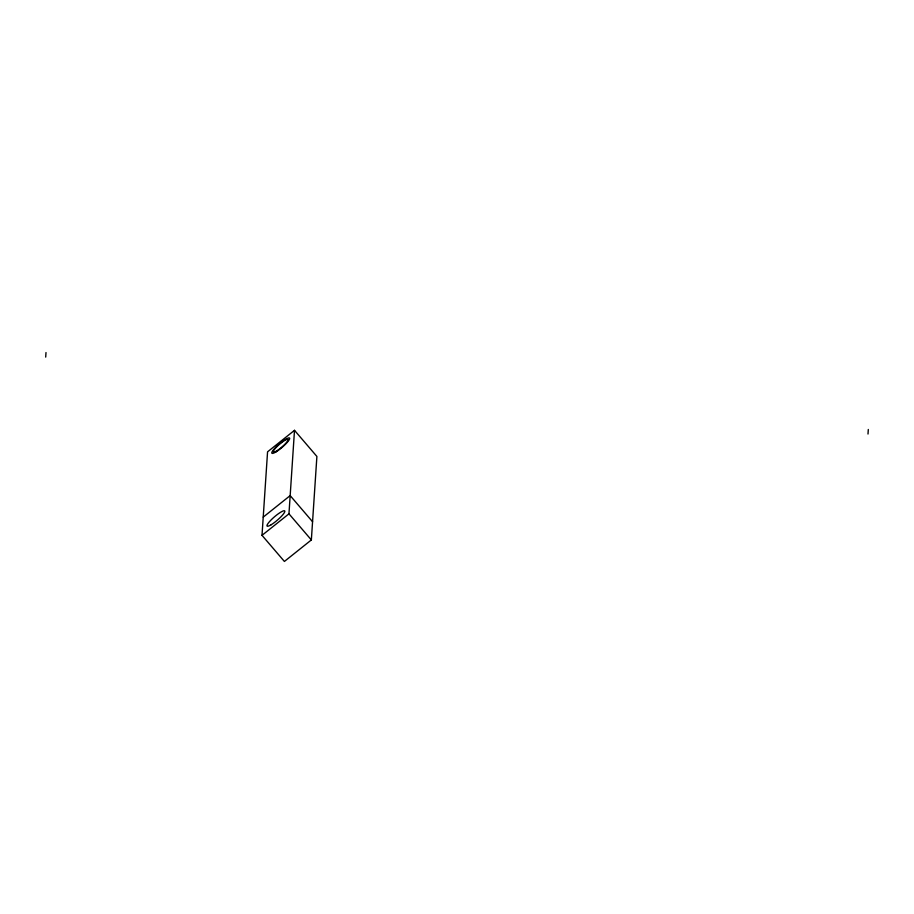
<?xml version="1.0" encoding="UTF-8"?>
<svg xmlns="http://www.w3.org/2000/svg" width="914" height="914" viewBox="0 0 914 914"><rect width="100%" height="100%" fill="white"/><g stroke="black" fill="none" stroke-linecap="round" stroke-linejoin="round"><path stroke-width="1.37" d="M45.7 357.1L45.997 352.553M262.01 535.33L267.562 451.836L294.502 430.334L316.895 456.452L311.354 539.946L284.403 561.447L262.01 535.33L288.961 513.828L294.502 430.334M868.003 434.036L868.3 429.477M263.221 517.118L290.172 495.605L312.565 521.734M288.961 513.828L311.354 539.946M271.218 524.716A11.676 2.216 -40.6 0 0 284.871 511.337A11.676 2.216 -40.6 0 0 271.572 519.46A11.676 2.216 -40.6 0 0 271.218 524.716M276.062 451.859A11.676 2.216 -40.6 0 0 289.704 438.469A11.676 2.216 -40.6 0 0 276.416 446.592A11.676 2.216 -40.6 0 0 276.062 451.859M276.885 450.762A9.62 1.817 -40.6 0 0 288.127 439.737A9.62 1.817 -40.6 0 0 277.171 446.432A9.62 1.817 -40.6 0 0 276.885 450.762"/></g></svg>
